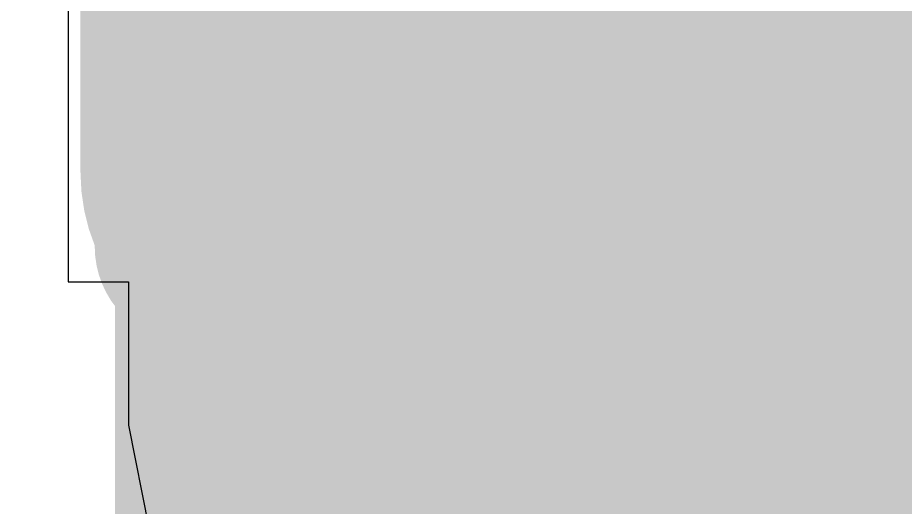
# Model space of a CAD drawing. Header units: millimetres. Extents: x -1.06 to 3.49, y -0.26 to 2.81.
# Drawn here: x -0.04203 to -0.01941, y 0.58989 to 0.60237 of the extents above; entities that cross this region are included whole.
import ezdxf

# ---------------------------------------------------------------- set-up
doc = ezdxf.new("R2010")
doc.units = ezdxf.units.MM
doc.header["$MEASUREMENT"] = 0
for name, color, linetype in [('BottomLayer', 5, 'Continuous'), ('Mechanical1', 6, 'Continuous'), ('MultiLayer', 9, 'Continuous'), ('TopLayer', 1, 'Continuous'), ('TopOverlay', 2, 'Continuous'), ('TopSolder', 216, 'Continuous'), ('ViaHoleLayer', 16, 'Continuous')]:
    doc.layers.add(name, color=color, linetype=linetype)

# ---------------------------------------------------------------- blocks, each defined once
blk = doc.blocks.new('LED_0402_7')
at = {"layer": 'TopOverlay', "const_width": 0.005}
for points in [[(0.037, -0.018), (0.037, 0.018)], [(0.037, -0.018), (-0.035, -0.018)]]:
    blk.add_lwpolyline(points, dxfattribs=at)
at = {"layer": 'TopOverlay', "const_width": 0.0025}
blk.add_lwpolyline([(0.03575, -0.018, 1), (0.03825, -0.018, 1)], format="xyb", close=True, dxfattribs=at)
blk.add_lwpolyline([(0.03575, -0.018, 1), (0.03825, -0.018, 1)], format="xyb", close=True, dxfattribs=at)
at = {"layer": 'TopOverlay'}
blk.add_solid([(0.036988, -0.019984), (0.060988, -0.019984), (0.036988, 0.020016), (0.060988, 0.020016)], dxfattribs=at)
at = {"layer": 'TopSolder'}
blk.add_solid([(0.002496, -0.018173), (0.034905, -0.018173), (0.002496, 0.018173), (0.034905, 0.018173)], dxfattribs=at)

msp = doc.modelspace()

# ---------------------------------------------------------------- linework, layer by layer
at = {"layer": 'BottomLayer', "const_width": 0.011811}
msp.add_lwpolyline([(-0.024839, 0.596149, 1), (-0.013028, 0.596149, 1)], format="xyb", close=True, dxfattribs=at)
at = {"layer": 'BottomLayer'}
msp.add_solid([(-0.03161, 0.596535), (-0.00661, 0.596535), (-0.03161, 0.62839), (-0.00661, 0.62839)], dxfattribs=at)
at = {"layer": 'Mechanical1', "const_width": 0.01}
for points in [[(-0.035433, 0.598425), (-0.035433, 0.609251)], [(-0.035433, 0.598425), (-0.026575, 0.598425)]]:
    msp.add_lwpolyline(points, dxfattribs=at)
for points in [[(-0.026575, 0.598425, -1), (-0.012795, 0.598425)], [(0.049212, 0.590551, -1), (-0.088583, 0.590551)]]:
    msp.add_lwpolyline(points, format="xyb", dxfattribs=at)
at = {"layer": 'Mechanical1', "const_width": 0.005}
for points in [[(-0.037933, 0.598425, 1), (-0.032933, 0.598425, 1)], [(-0.037933, 0.598425, 1), (-0.032933, 0.598425, 1)], [(-0.029075, 0.598425, 1), (-0.024075, 0.598425, 1)], [(-0.029075, 0.598425, 1), (-0.024075, 0.598425, 1)]]:
    msp.add_lwpolyline(points, format="xyb", close=True, dxfattribs=at)
at = {"layer": 'MultiLayer', "const_width": 0.011811}
msp.add_lwpolyline([(-0.024839, 0.596149, 1), (-0.013028, 0.596149, 1)], format="xyb", close=True, dxfattribs=at)
at = {"layer": 'TopLayer'}
for p, q in [((-0.040743, 0.633031), (-0.040743, 0.59563)), ((-0.040743, 0.59563), (-0.039207, 0.59563)), ((-0.039207, 0.59563), (-0.039207, 0.591979)), ((-0.039207, 0.591979), (-0.038664, 0.589248))]:
    msp.add_line(p, q, dxfattribs=at)
at = {"layer": 'TopLayer', "const_width": 0.011811}
msp.add_lwpolyline([(-0.024839, 0.596149, 1), (-0.013028, 0.596149, 1)], format="xyb", close=True, dxfattribs=at)
at = {"layer": 'TopLayer'}
msp.add_solid([(-0.00707, 0.623834), (-0.03207, 0.623834), (-0.00707, 0.591979), (-0.03207, 0.591979)], dxfattribs=at)
at = {"layer": 'ViaHoleLayer', "const_width": 0.005906}
msp.add_lwpolyline([(-0.021886, 0.596149, 1), (-0.015981, 0.596149, 1)], format="xyb", close=True, dxfattribs=at)

# ---------------------------------------------------------------- block references
at = {"rotation": 270}
msp.add_blockref('LED_0402_7', (-0.01957, 0.633535), dxfattribs=at)

doc.saveas('drawing.dxf')
